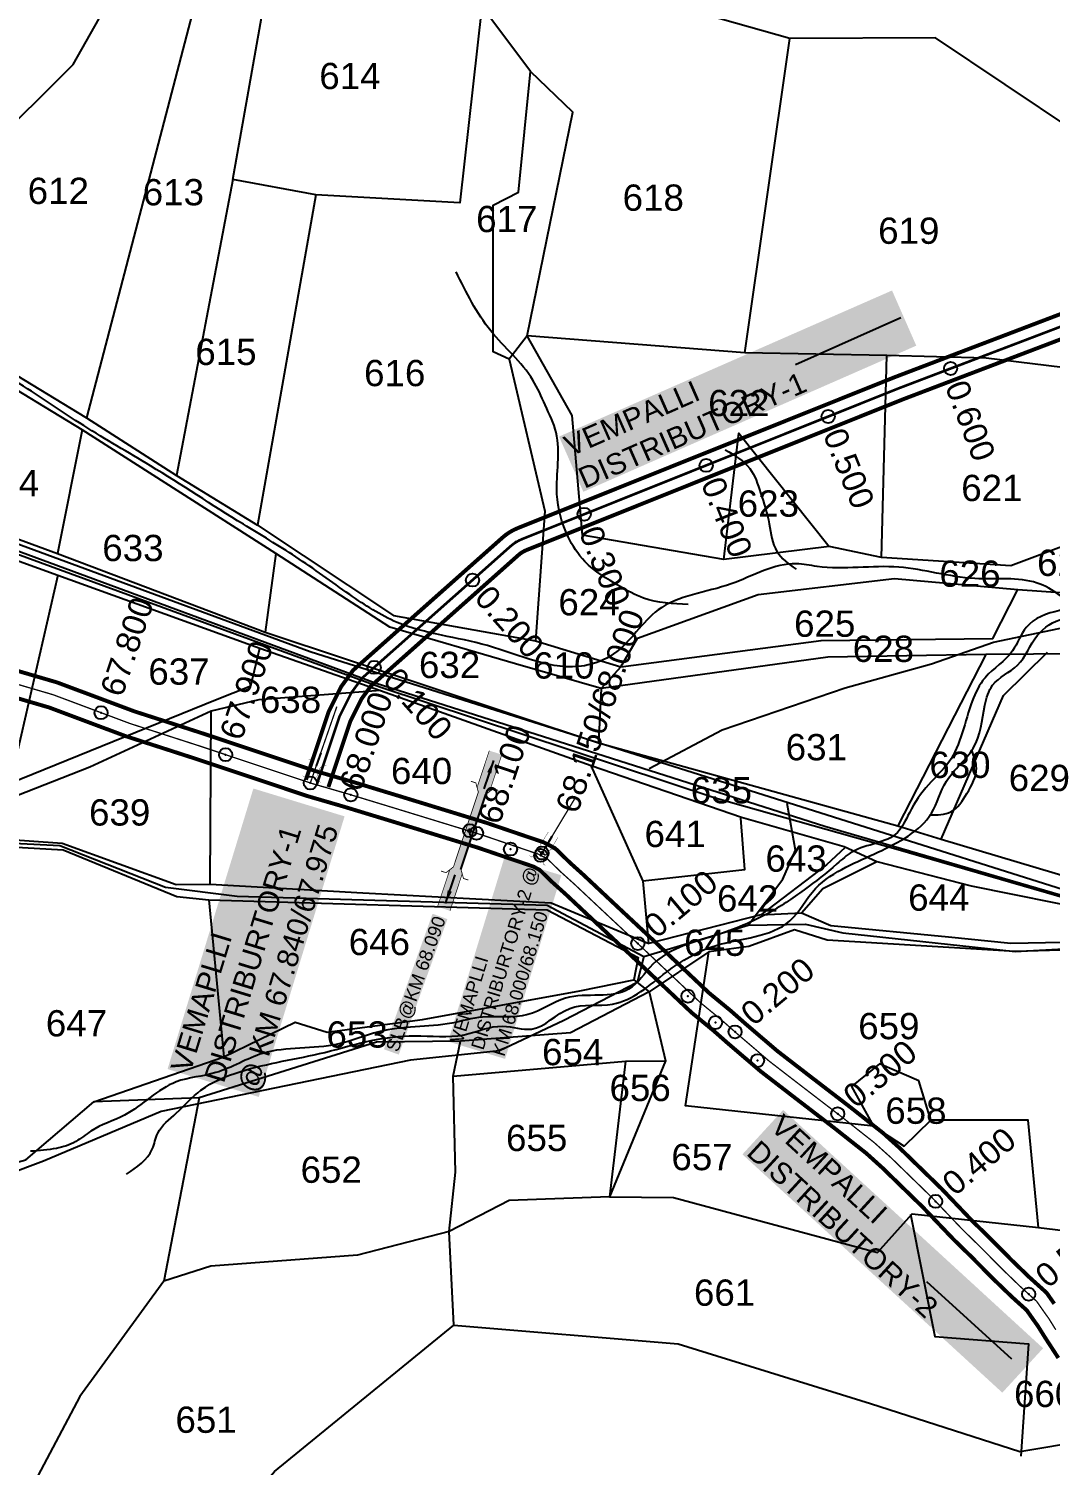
# Model space of a CAD drawing. Header units: inches. Extents: x 215816 to 245985, y 1583903 to 1595496.
# Drawn here: x 222160 to 222937, y 1589748 to 1590841 of the extents above; entities that cross this region are included whole.
import ezdxf
from ezdxf.enums import TextEntityAlignment as Align

# ---------------------------------------------------------------- set-up
doc = ezdxf.new("R2010")
doc.units = ezdxf.units.IN
doc.header["$MEASUREMENT"] = 0
doc.header["$PDMODE"] = 32
doc.header["$PDSIZE"] = 10
doc.linetypes.add('ACAD_ISO02W100', pattern=[15, 12, -3])
doc.linetypes.add('HIDDEN2', pattern=[0.1875, 0.125, -0.0625])
for name, color, linetype in [('BLOCK', 72, 'Continuous'), ('CANAL1', 7, 'Continuous'), ('CSMark', 72, 'Continuous'), ('PAPER SIZE', 5, 'Continuous'), ('PLOT', 7, 'Continuous'), ('PLOTS NO', 7, 'Continuous'), ('ROAD', 1, 'Continuous'), ('STREAM', 4, 'Continuous'), ('STRUCTURE', 5, 'Continuous'), ('text2', 7, 'Continuous')]:
    doc.layers.add(name, color=color, linetype=linetype)
doc.styles.add('FONT1', font='Arial')
doc.styles.get("Standard").update_dxf_attribs({"font": 'arial.ttf'})
doc.dimstyles.get("Standard").update_dxf_attribs({"dimtxt": 0.18, "dimasz": 0.18, "dimexe": 0.18, "dimexo": 0.0625, "dimgap": 0.09, "dimtad": 0, "dimtih": 1, "dimtoh": 1, "dimdec": 4, "dimzin": 0, "dimdsep": 46, "dimtxsty": 'Standard', "dimcen": 0.09, "dimadec": 0, "dimazin": 0, "dimtfac": 1, "dimtdec": 4, "dimtofl": 0, "dimtmove": 0, "dimatfit": 3, "dimfxl": 1, "dimtolj": 1, "dimtzin": 0, "dimarcsym": 0})

# ---------------------------------------------------------------- blocks, each defined once
blk = doc.blocks.new('CIRCLE-BOX')
for p, q in [((-0.5, 0), (0.5, 0)), ((0, 0.5), (0, -0.5))]:
    blk.add_line(p, q)
blk.add_circle((0, 0), 0.2)
blk = doc.blocks.new('SLB')
at = {"layer": 'STRUCTURE'}
h = blk.add_hatch(dxfattribs=at)
h.set_pattern_fill('DOTS', color=6, scale=20, angle=320.3722, style=0)
h.set_pattern_definition([(320.372247934, (-159.4327, -72.9564), (1.2786241598, 0.5641323054), [0, -1.25])])
h.paths.add_polyline_path([(769699.5, 1706871.1), (769699.5, 1706861.1), (769729.1, 1706861.1), (769732.1, 1706863.1), (769792.1, 1706863.1), (769795.1, 1706861.1), (769824.7, 1706861.1), (769824.7, 1706871.1), (769795.1, 1706871.1), (769792.1, 1706869.1), (769732.1, 1706869.1), (769729.1, 1706871.1)])
at = {"layer": 'STRUCTURE', "color": 6, "const_width": 0.628}
for points in [[(769726.1, 1706877.1), (769726.1, 1706873.1), (769732.1, 1706869.1), (769792.1, 1706869.1), (769798.1, 1706873.1), (769798.1, 1706877.1)], [(769726.1, 1706855.1), (769726.1, 1706859.1), (769732.1, 1706863.1), (769792.1, 1706863.1), (769798.1, 1706859.1), (769798.1, 1706855.1)]]:
    blk.add_lwpolyline(points, dxfattribs=at)
at = {"layer": 'STRUCTURE', "color": 6, "linetype": 'ACAD_ISO02W100', "ltscale": 0.5, "const_width": 0.5}
for points in [[(769699.5, 1706871.1), (769729.1, 1706871.1)], [(769795.1, 1706871.1), (769824.7, 1706871.1)], [(769699.5, 1706861.1), (769729.1, 1706861.1)], [(769795.1, 1706861.1), (769824.7, 1706861.1)]]:
    blk.add_lwpolyline(points, dxfattribs=at)
at = {"layer": 'STRUCTURE', "color": 6}
blk.add_lwpolyline([(769732.1, 1706863.1), (769792.1, 1706863.1)], dxfattribs=at)
blk.add_lwpolyline([(769732.1, 1706863.1), (769792.1, 1706863.1)], dxfattribs=at)
at = {"layer": 'STRUCTURE', "color": 0}
blk.add_circle((769762.1, 1706866.1), 1.24, dxfattribs=at)
for points in [[(769703.8, 1706866), (769726.7, 1706866)], [(769818.6, 1706865.8), (769795.7, 1706865.8)]]:
    blk.add_leader(points, dimstyle='Standard', override={"dimasz": 10, "dimgap": 0.09, "dimtad": 0}, dxfattribs=at)
blk = doc.blocks.new('OT')
at = {"layer": 'STRUCTURE', "color": 190}
for points, const_width in [([(769775.2, 1706601.8), (769775.2, 1706597.8), (769769.2, 1706593.8), (769761.8, 1706593.8), (769754.4, 1706593.8), (769748.4, 1706597.8), (769748.4, 1706601.8)], 0.5), ([(769751.4, 1706595.8), (769729.4, 1706595.8)], 0.5), ([(769748.4, 1706573), (769748.4, 1706577), (769754.4, 1706581), (769761.8, 1706581), (769761.8, 1706581), (769761.8, 1706581), (769769.2, 1706581), (769775.2, 1706577), (769775.2, 1706573)], 0.5), ([(769761.8, 1706593.8), (769761.8, 1706581)], 2.5), ([(769751.4, 1706579), (769729.4, 1706579)], 0.5)]:
    blk.add_lwpolyline(points, dxfattribs=dict(at, const_width=const_width))
at = {"layer": 'STRUCTURE', "color": 0}
blk.add_circle((769761.8, 1706587.4), 1.87, dxfattribs=at)
blk.add_leader([(769732.6, 1706587.4), (769753.8, 1706587.4)], dimstyle='Standard', override={"dimasz": 10, "dimgap": 0.09, "dimtad": 0}, dxfattribs=at)

msp = doc.modelspace()

# ---------------------------------------------------------------- linework, layer by layer
at = {"color": 3}
for p in [(222373.77332, 1590267.33575), (222495, 1590231, 57), (222526, 1590217, 58), (222549.06805, 1590212.17867), (222550, 1590214, 59), (222622.89582, 1590145.07074), (222696.855, 1590077.82385), (222774.96196, 1590015.42851), (222849.40608, 1589948.84225), (222920.18109, 1589878.22934)]:
    msp.add_point(p, dxfattribs=at)
at = {"color": 6}
for p in [(222661, 1590105, 61), (222682, 1590085, 62), (222714, 1590056, 63)]:
    msp.add_point(p, dxfattribs=at)
at = {"layer": 'CANAL1', "color": 200, "linetype": 'ByBlock', "ltscale": 40, "const_width": 3}
for points in [[(222370.46185, 1590269.84605), (222387.66411, 1590321.45284), (222397.28327, 1590340.69115), (222406.29359, 1590353.08034), (222520.10775, 1590454.24849, -0.086601944), (222531.51233, 1590461.30156), (222818.72406, 1590576.38297), (223008.54115, 1590648.69424), (223099.74484, 1590665.97494, -0.0772232431), (223111.71368, 1590666.37141), (223181.25781, 1590657.91334), (223225.7073, 1590650.76967, 0.2744292189), (223236.15072, 1590654.8964), (223253.89585, 1590677.8172), (223274.59718, 1590690.46801), (223381.06092, 1590713.78864), (223456.43721, 1590730.53892, -0.1408321229)], [(222387.53815, 1590264.15395), (222404.33589, 1590314.54716), (222412.71673, 1590331.30885), (222419.70641, 1590340.91966), (222532.0663, 1590440.79512, -0.086601944), (222538.20723, 1590444.59293), (222825.27594, 1590559.61703), (223013.45885, 1590631.30576), (223103.09574, 1590648.28959, -0.0772232431), (223109.54051, 1590648.50308), (223178.74219, 1590640.08666), (223222.8511, 1590632.99773, 0.2744292189), (223250.38375, 1590643.87729), (223266.10415, 1590664.1828), (223281.40282, 1590673.53199), (223384.93908, 1590696.21136), (223460.34196, 1590712.96756, -0.1408321229)]]:
    msp.add_lwpolyline(points, format="xyb", dxfattribs=at)
at = {"layer": 'CANAL1', "color": 1, "linetype": 'HIDDEN2', "ltscale": 5, "const_width": 2}
msp.add_lwpolyline([(222379, 1590267), (222396, 1590318), (222405, 1590336), (222413, 1590347), (222526.08703, 1590447.5218, -0.086601944), (222534.85978, 1590452.94724), (222822, 1590568), (223011, 1590640), (223101.42029, 1590657.13227, -0.0772232431), (223110.6271, 1590657.43725), (223180, 1590649), (223224.2792, 1590641.8837, 0.2744292189), (223243.26723, 1590649.38684), (223260, 1590671), (223278, 1590682), (223383, 1590705), (223458.38958, 1590721.75324, -0.1408321229)], format="xyb", dxfattribs=at)
at = {"layer": 'CANAL1', "color": 1, "linetype": 'HIDDEN2', "ltscale": 40, "const_width": 1}
for points in [[(221457.66199, 1590576.42466), (221795.44799, 1590460.01566), (221810.67799, 1590454.50266), (221842.04599, 1590443.83266), (221867.07199, 1590435.04166), (221953.74699, 1590406.60766), (221963.18999, 1590403.33566), (222019.22999, 1590384.74666), (222071.75099, 1590368.49466), (222119.82219, 1590352.46819), (222124.48799, 1590350.91266), (222141.35199, 1590345.27166), (222178.06799, 1590334.51566), (222236.64099, 1590312.57266), (222289.22099, 1590295.58666), (222373.77332, 1590267.33575), (222374.44699, 1590267.11066), (222402.43399, 1590258.96266), (222431.26723, 1590250.17619), (222437.69099, 1590248.21866), (222504.33299, 1590227.76066), (222526.02599, 1590220.35366), (222547.06099, 1590213.20566), (222549.0476, 1590212.18913)], [(222549.0476, 1590212.18913), (222549.06805, 1590212.17867), (222553.94999, 1590209.68066), (222564.49399, 1590199.42666), (222574.53299, 1590190.38166), (222603.69799, 1590162.99266), (222623.48399, 1590144.52166), (222670.36599, 1590100.21866), (222687.08799, 1590086.45266), (222698.14899, 1590076.68066), (222722.73399, 1590055.65566), (222746.16499, 1590037.55966), (222778.67799, 1590012.57266), (222792.25099, 1590001.81866), (222802.80099, 1589993.51166), (222815.53999, 1589982.02066), (222846.70799, 1589951.67366), (222870.02399, 1589927.20566), (222883.27899, 1589914.27466), (222900.26399, 1589897.09266), (222913.78599, 1589884.02566), (222920.96299, 1589877.52066), (222926.22599, 1589872.79566), (222931.44799, 1589865.32066), (222935.41699, 1589859.78266), (222940.80199, 1589851.13666)]]:
    msp.add_lwpolyline(points, dxfattribs=at)
at = {"layer": 'CANAL1', "color": 1, "ltscale": 4, "const_width": 3}
for points in [[(222144.38786, 1590354.62151), (222181.27503, 1590343.81536), (222239.97686, 1590321.8241), (222292.38563, 1590304.89342), (222377.4733, 1590276.46364), (222405.33226, 1590268.35291), (222440.65883, 1590257.58771), (222507.45973, 1590237.08093), (222529.29338, 1590229.62591), (222551.01092, 1590222.24597), (222559.8868, 1590217.70432), (222571.37222, 1590206.53478), (222581.34639, 1590197.5482), (222610.57583, 1590170.09868), (222630.37322, 1590151.61705), (222677.02874, 1590107.52807), (222693.62126, 1590093.86866), (222704.75257, 1590084.03455), (222729.08682, 1590063.22399), (222752.311, 1590045.28771), (222784.87319, 1590020.26291), (222798.49226, 1590009.47241), (222809.2934, 1590000.96766), (222822.42251, 1589989.12477), (222853.86125, 1589958.51416), (222877.18061, 1589934.04264), (222890.36996, 1589921.17568), (222907.3383, 1589904.01053), (222920.66311, 1589891.13409), (222927.70413, 1589884.75234), (222933.80687, 1589879.27343), (222939.65421, 1589870.9033)], [(222138.40214, 1590335.53449), (222174.94697, 1590324.82864), (222233.39114, 1590302.9339), (222286.14237, 1590285.89258), (222371.5067, 1590257.37036), (222399.62174, 1590249.18509), (222434.80917, 1590238.46229), (222501.29227, 1590218.05307), (222522.84462, 1590210.69409), (222543.19708, 1590203.77803), (222548.0992, 1590201.26968), (222557.70178, 1590191.93122), (222567.80561, 1590182.8278), (222596.90617, 1590155.49932), (222616.68078, 1590137.03895), (222663.78926, 1590092.52193), (222680.64074, 1590078.64934), (222691.63143, 1590068.93945), (222716.46718, 1590047.70001), (222740.105, 1590029.44429), (222772.56881, 1590004.49509), (222786.09574, 1589993.77759), (222796.3946, 1589985.66834), (222808.74349, 1589974.52923), (222839.64075, 1589944.44584), (222862.95339, 1589919.98136), (222876.27404, 1589906.98632), (222893.2757, 1589889.78747), (222906.99489, 1589876.52991), (222914.30787, 1589869.90166), (222918.73113, 1589865.93057), (222923.32779, 1589859.3507), (222927.1431, 1589854.02715), (222932.40827, 1589845.57355), (222942.77203, 1589829.63453)]]:
    msp.add_lwpolyline(points, dxfattribs=at)
at = {"layer": 'CSMark', "linetype": 'Continuous'}
for p in [(222860.79143, 1590582.77769), (222767.70707, 1590546.24564), (222674.88134, 1590509.05177), (222582.05561, 1590471.8579), (222497.09491, 1590421.75103), (222422.35398, 1590355.31464)]:
    msp.add_point(p, dxfattribs=at)
at = {"layer": 'PLOT'}
for points in [[(221774.51113, 1590680.69049), (221843.18628, 1590664.49697), (221905.98076, 1590689.04981), (221970.3758, 1590665.09175), (221987.43532, 1590669.24293), (222006.47181, 1590736.75239), (222127.61557, 1590749.06672), (222193.40655, 1590814.14449), (222250.31804, 1590915.36843), (222262.2164, 1590960.84038)], [(222328.77427, 1590962.36471), (222288.21958, 1590869.63416), (222203.54167, 1590545.38878)], [(223039.74176, 1590709.64166), (222955.24767, 1590763.35286), (222849.24741, 1590834.6194), (222738.55073, 1590833.93276), (222581.41662, 1590878.59639), (222504.11184, 1590858.30687), (222487.38657, 1590709.02318), (222377.94717, 1590714.97424), (222314.75729, 1590726.74471), (222353.47971, 1590944.28918)], [(222986.28789, 1590458.6938), (222967.92386, 1590493.10407), (222981.09701, 1590579.29142), (222887.79287, 1590590.64169), (222812.23628, 1590592.6808), (222704.18293, 1590594.71225), (222538.71037, 1590607.59808), (222525.05166, 1590590.02855), (222512.88642, 1590595.61974), (222512.9629, 1590707.12392), (222532.02036, 1590716.99591), (222541.18572, 1590808.83033), (222504.11184, 1590858.30687)], [(222704.18293, 1590594.71225), (222738.55073, 1590833.93276)], [(220463.65308, 1590822.56167), (220794.69937, 1590771.69046), (220843.00966, 1590766.7813), (220908.74046, 1590757.30781), (220947.2879, 1590752.3969), (220956.10672, 1590751.50704), (220973.10127, 1590775.20176), (221077.47883, 1590763.38905), (221286.97386, 1590736.08559), (221369.94745, 1590728.87955), (221475.99311, 1590725.0418), (221603.99051, 1590660.25522), (221779.40968, 1590572.67321), (221847.6671, 1590547.32015), (222117.12388, 1590453.7959), (222426.76591, 1590340.55005), (222681.79154, 1590255.91574), (222819.13988, 1590217.22308), (222951.14311, 1590178.80839), (222973.16414, 1590168.84195)], [(222986.28789, 1590458.6938), (222982.38925, 1590461.01574), (222906.57493, 1590432.49387), (222808.27341, 1590438.95048), (222768.50797, 1590447.24397), (222688.32111, 1590437.48494), (222580.83607, 1590455.84553), (222572.87115, 1590547.02647), (222538.71037, 1590607.59808), (222573.44587, 1590777.89702), (222541.18572, 1590808.83033)], [(221483.30848, 1590731.67172), (221589.94841, 1590680.66953), (221778.90041, 1590584.76537), (221880.98443, 1590549.66328), (222016.71773, 1590502.14856), (222106.82323, 1590469.3489), (222181.54217, 1590441.98427), (222339.33384, 1590382.23424), (222592.88102, 1590297.9782), (222820.75981, 1590234.67066), (222853.53424, 1590224.67029), (222969.21423, 1590190.0191)], [(222314.75729, 1590726.74471), (222271.89822, 1590501.27686)], [(222377.94717, 1590714.97424), (222333.65349, 1590463.60834)], [(222965.72555, 1590367.10647), (222960.23811, 1590365.60332), (222887.58461, 1590365.13522), (222767.4761, 1590363.13267), (222595.0516, 1590339.3404), (222529.92464, 1590358.08926), (222434.29658, 1590385.80054), (222347.59091, 1590442.01637), (222200.15258, 1590536.2069), (222126.619, 1590580.68679), (222045.15449, 1590635.72284), (221970.3758, 1590665.09175)], [(221987.43532, 1590669.24293), (222047.90175, 1590640.88424), (222126.25565, 1590592.30819), (222203.54167, 1590545.38878), (222271.89822, 1590501.27686), (222333.65349, 1590463.60834), (222436.98132, 1590394.81889), (222545.03265, 1590375.62343), (222610.01402, 1590355.83898), (222622.67451, 1590377.50934), (222714.53663, 1590410.88573), (222818.12463, 1590422.90243), (222911.8474, 1590414.60564), (222947.8453, 1590412.12808), (222975.63444, 1590412.94219)], [(222525.05166, 1590590.02855), (222552.07493, 1590474.1826), (222545.03265, 1590375.62343)], [(222808.27341, 1590438.95048), (222812.23628, 1590592.6808)], [(221846.89235, 1590543.1255), (221883.84331, 1590532.13424), (221974.52501, 1590498.4901), (222105.24587, 1590453.03465), (222181.68418, 1590425.49539), (222335.46771, 1590369.94674), (222427.23331, 1590337.68453), (222587.30025, 1590280.57106), (222701.64952, 1590241.22392), (222779.80127, 1590218.95403), (222804.58231, 1590207.65089), (222876.55892, 1590189.06025), (222972.11274, 1590169.81594)], [(222200.15258, 1590536.2069), (222181.54217, 1590441.98427)], [(222688.32111, 1590437.48494), (222699.59649, 1590533.50369), (222768.50797, 1590447.24397)], [(222347.59091, 1590442.01637), (222339.33384, 1590382.23424)], [(222181.68418, 1590425.49539), (222145.45883, 1590267.24451), (222143.44821, 1590254.84004)], [(222610.01402, 1590355.83898), (222762.37829, 1590375.71569), (222892.97845, 1590377.25641), (222911.8474, 1590414.60564)], [(221512.25074, 1590143.68912), (221519.9525, 1590142.0986), (221572.48858, 1590139.57505), (221620.95287, 1590138.30293), (221701.73657, 1590140.33067), (221853.82274, 1590148.83211), (221901.50766, 1590167.70477), (221964.88261, 1590193.82799), (221998.16702, 1590213.38453), (222063.09058, 1590219.57341), (222145.45883, 1590267.24451), (222301.70666, 1590330.55814), (222328.58798, 1590341.31327), (222335.46771, 1590369.94674)], [(222887.58461, 1590365.13522), (222820.75981, 1590234.67066)], [(222853.53424, 1590224.67029), (222901.07509, 1590333.93076), (222934.61566, 1590366.80938)], [(222610.01402, 1590355.83898), (222595.0516, 1590339.3404), (222592.88102, 1590297.9782)], [(222427.23331, 1590337.68453), (222334.70621, 1590330.56908), (222298.33369, 1590321.97453), (222206.10034, 1590279.31896), (222143.44821, 1590254.84004), (222138.41433, 1590224.71987), (222184.94833, 1590221.37722), (222271.78783, 1590190.15764), (222297.68347, 1590190.36532), (222413.78097, 1590183.80555), (222557.03351, 1590176.14891), (222631.31945, 1590145.03071), (222626.87396, 1590192.52202), (222587.30025, 1590280.57106)], [(222297.68347, 1590190.36532), (222298.33369, 1590321.97453)], [(222626.65033, 1590192.84926), (222704.26502, 1590201.57542), (222701.15751, 1590240.5996)], [(222136.72532, 1590219.21215), (222185.78163, 1590216.4771), (222272.29842, 1590180.86842), (222296.69794, 1590178.43969), (222553.83007, 1590170.88188), (222623.23432, 1590134.4517), (222619.77072, 1590117.40997), (222631.43701, 1590108.43184), (222643.9932, 1590055.86843), (222601.40383, 1589952.36441), (222650.0147, 1589951.72034), (222805.14815, 1589909.96556), (222831.65012, 1589939.29406), (222927.65561, 1589928.9219), (222978.42467, 1589922.84097)], [(222780.55063, 1590218.2307), (222766.51826, 1590204.93954), (222716.33747, 1590167.04318), (222631.31945, 1590145.03071)], [(222716.33747, 1590167.04318), (222747.49673, 1590168.56783), (222763.63884, 1590187.01906), (222804.58231, 1590207.65089)], [(222296.69794, 1590178.43969), (222307.89737, 1590058.84682)], [(222747.49673, 1590168.56783), (222769.57738, 1590158.83751), (222859.16329, 1590150.10202), (222906.56588, 1590145.39913), (222972.62111, 1590146.59491)], [(222970.93623, 1590140.704), (222909.97504, 1590138.92676), (222767.02858, 1590147.74179), (222742.10677, 1590155.5917), (222707.28781, 1590142.75759), (222676.84491, 1590138.8654), (222631.43701, 1590108.43184), (222571.56779, 1590077.07656), (222487.89086, 1590070.72528), (222424.15374, 1590070.02268), (222289.23679, 1590027.55024), (222209.07527, 1590024.55644)], [(222802.23348, 1590006.06931), (222659.13528, 1590021.54531), (222676.84491, 1590138.8654)], [(221769.63667, 1589914.9952), (221858.57393, 1589948.38162), (221858.82096, 1589953.97813), (221899.4602, 1589970.3149), (221956.63945, 1589966.78596), (221942.95255, 1589839.8555), (222011.35464, 1589886.62088), (222084.35916, 1589930.34494), (222085.29594, 1589960.93268), (222157.41521, 1589980.579), (222209.07527, 1590024.55644), (222307.89737, 1590058.84682), (222362.18947, 1590085.28814), (222386.57315, 1590077.55003), (222459.08257, 1590087.31429), (222578.70547, 1590109.09176), (222619.77072, 1590117.40997)], [(222482.88691, 1589854.56437), (222479.41582, 1589925.99573), (222484.11326, 1589971.14116), (222482.43689, 1590044.06697), (222487.89086, 1590070.72528)], [(222613.43632, 1590055.63774), (222601.40383, 1589952.36441), (222524.97388, 1589949.41973), (222479.41582, 1589925.99573), (222409.73271, 1589907.7739), (222298.066, 1589899.4045), (222262.4666, 1589888.17748)], [(222482.43689, 1590044.06697), (222613.43632, 1590055.63774), (222643.9932, 1590055.86843)], [(222927.65561, 1589928.9219), (222919.69589, 1590010.6802), (222845.80223, 1590010.54975), (222836.53324, 1590040.55716), (222806.77667, 1590053.48851), (222785.33944, 1590036.37004), (222802.23348, 1590006.06931), (222825.42753, 1589990.94362), (222845.80223, 1590010.54975)], [(222289.23679, 1590027.55024), (222262.4666, 1589888.17748), (222198.34929, 1589800.34617), (222113.5543, 1589640.09879)], [(222830.20225, 1589938.99411), (222848.83908, 1589845.91237), (222919.96208, 1589840.45807), (222914.15154, 1589754.76622)], [(221871.32197, 1589602.09288), (221993.53757, 1589643.38382), (222062.77466, 1589688.00147), (222113.5543, 1589640.09879), (222216.43873, 1589590.81536), (222346.55414, 1589743.31273), (222482.88691, 1589854.56437), (222653.51697, 1589840.3943), (222799.79128, 1589794.97853), (222913.44725, 1589758.4304), (222963.45372, 1589766.75383)]]:
    msp.add_lwpolyline(points, dxfattribs=at)
at = {"layer": 'ROAD'}
for points in [[(222970.6864, 1590178.3123), (222373.5778, 1590367.20935), (222011.43076, 1590500.53724), (221780.64498, 1590582.4987), (221587.70582, 1590675.81742), (221484.12062, 1590725.15306)], [(222958.44654, 1590177.90549), (222765.11225, 1590234.21168), (222423.91339, 1590343.11146), (222130.59149, 1590451.35825)], [(222631.52191, 1590278.27113), (222687.05733, 1590307.7808), (222780.51493, 1590339.76717), (222846.3568, 1590357.98483), (222893.45072, 1590374.58192), (222982.02347, 1590393.03105)], [(221443.9936, 1590162.67858), (221543.79643, 1590134.11394), (221677.72014, 1590135.53127), (221835.45967, 1590141.01538), (221849.47477, 1590141.64115), (221966.35422, 1590189.44409), (222000.87499, 1590212.5262), (222091.22135, 1590223.14606), (222133.24964, 1590222.33947), (222183.33157, 1590219.61157), (222263.63859, 1590188.05434), (222318.17106, 1590181.21539), (222553.92057, 1590174.33467), (222627.48422, 1590135.15493), (222706.77444, 1590159.19524), (222733.30844, 1590194.0586), (222742.82312, 1590216.2037), (222736.59267, 1590251.80056)], [(222706.77444, 1590159.19524), (222750.46551, 1590159.9258), (222778.95007, 1590153.34168), (222909.97504, 1590138.92676), (222979.71992, 1590142.78217)], [(222627.48422, 1590135.15493), (222622.28995, 1590115.47122), (222566.67457, 1590086.58881), (222517.61969, 1590063.37145), (222449.91871, 1590056.43783), (222260.36144, 1590017.17677), (222170.91942, 1589979.37667), (222113.16075, 1589957.97714), (222076.40852, 1589948.27018), (222009.99481, 1589880.456), (221950.91485, 1589827.77817), (221893.88183, 1589781.83765), (221846.33609, 1589745.56437), (221745.14159, 1589696.04218), (221701.57198, 1589671.79054), (221571.6551, 1589590.07022), (221536.60849, 1589559.15503)]]:
    msp.add_lwpolyline(points, dxfattribs=at)
at = {"layer": 'STREAM'}
for points in [[(222959.62426, 1590397.54059), (222926.61845, 1590419.53064), (222879.19457, 1590422.89821), (222821.46807, 1590431.59551), (222759.22448, 1590432.16832), (222743.5044, 1590434.18124), (222693.86501, 1590418.86173), (222638.32803, 1590399.01275), (222604.44534, 1590365.50389), (222582.27403, 1590356.59112), (222508.56461, 1590371.88514), (222439.76377, 1590389.53443), (222403.74127, 1590410.78032), (222362.67938, 1590439.50673), (222322.84134, 1590464.23896), (222252.18188, 1590508.74171), (222201.40524, 1590539.38473), (222152.40059, 1590571.32576), (222110.38299, 1590595.47716), (222081.8015, 1590614.00807), (222048.65986, 1590639.03927), (222021.71682, 1590648.19689), (221979.7696, 1590665.52156), (221943.54568, 1590677.61675), (221891.52892, 1590699.19728), (221855.71801, 1590708.8731), (221811.18297, 1590709.0177), (221731.33717, 1590721.29823), (221695.72998, 1590726.41231), (221645.59945, 1590735.7535), (221617.03943, 1590746.97199), (221568.02969, 1590754.3786), (221519.66323, 1590772.02611), (221463.98934, 1590803.05992), (221443.57412, 1590809.46174), (221407.88772, 1590802.68805), (221384.77043, 1590787.63857), (221378.63866, 1590767.86246), (221367.67521, 1590760.66901), (221320.02477, 1590773.80922), (221289.36689, 1590791.0285), (221241.17469, 1590818.43495), (221198.57796, 1590836.64479), (221163.18234, 1590830.1888), (221136.99745, 1590836.02831), (221122.83291, 1590878.50736), (221114.75143, 1590909.22837), (221113.63797, 1590934.166), (221100.09913, 1590957.32996), (221104.41081, 1591004.04048), (221087.45355, 1591042.28801), (221072.77862, 1591063.57288), (221068.54214, 1591076.48686), (221060.93592, 1591096.56374), (221032.44678, 1591118.01441), (221028.71609, 1591140.09268), (221009.28302, 1591179.14382), (220999.99942, 1591223.37697), (221011.90427, 1591264.13208), (221032.0275, 1591305.25414), (221044.67124, 1591336.29108), (221054.97727, 1591351.37799), (221091.84041, 1591360.60997), (221110.50684, 1591414.30149), (221151.33283, 1591421.50805), (221259.16421, 1591413.99667), (221325.04854, 1591386.59395), (221385.02268, 1591359.90617), (221428.11684, 1591316.31364), (221479.84908, 1591265.76541), (221530.28188, 1591255.29212), (221601.47113, 1591273.64294), (221635.67087, 1591275.65937), (221697.60183, 1591256.17929), (221770.50125, 1591247.19858), (221854.99022, 1591252.92869), (221909.50486, 1591260.74646), (221969.12637, 1591263.89797), (222027.30311, 1591266.49555), (222081.52514, 1591269.8954), (222120.87174, 1591288.29271), (222193.91921, 1591335.82164), (222256.96832, 1591371.91779), (222330.34932, 1591407.00695), (222422.14967, 1591413.55295), (222475.52482, 1591413.97843), (222520.28367, 1591420.87117), (222558.38177, 1591434.31848), (222582.8348, 1591446.17768), (222598.23907, 1591452.24917), (222653.80635, 1591452.87543), (222692.3406, 1591456.55367), (222719.01091, 1591462.63877), (222747.07333, 1591459.4869), (222774.83043, 1591463.17338), (222807.778, 1591482.26385)], [(222661.29987, 1590403.12874), (222627.20721, 1590408.07633), (222608.86728, 1590417.21103), (222582.62696, 1590435.94655), (222569.8311, 1590454.78468), (222561.40769, 1590487.25536), (222560.81445, 1590534.01064), (222552.40398, 1590555.03531), (222543.08799, 1590574.02881), (222511.03371, 1590611.41652), (222484.61223, 1590656.52092)], [(222689.41764, 1590520.84096), (222707.97937, 1590506.73939), (222716.27891, 1590488.19818), (222722.81178, 1590464.6013), (222728.73663, 1590443.46567), (222743.27699, 1590430.17989)], [(222973.51328, 1590400.77431), (222943.73843, 1590398.52359), (222918.30485, 1590385.77995), (222907.85787, 1590367.8093), (222886.9985, 1590347.42549), (222877.27949, 1590329.6716), (222859.4142, 1590283.27695), (222843.95688, 1590266.00387), (222829.41637, 1590244.71812), (222820.31863, 1590229.57155), (222786.1164, 1590214.96235), (222774.31095, 1590205.70383), (222749.37339, 1590185.98066), (222721.41719, 1590167.78101), (222678.08231, 1590150.07169), (222634.38002, 1590129.32643), (222615.86777, 1590110.25866), (222593.65413, 1590105.74949), (222567.93658, 1590103.49569), (222539.17371, 1590090.9719), (222504.77301, 1590089.06741), (222481.37077, 1590084.52167), (222425.86702, 1590077.97257), (222394.57192, 1590068.46804), (222337.71387, 1590061.50723), (222301.8552, 1590046.82407), (222271.74169, 1590039.76762), (222232.45213, 1590014.52326), (222206.80983, 1590002.32307), (222195.35913, 1589994.4416), (222180.65649, 1589989.17877), (222161.02072, 1589987.01226)], [(222233.91157, 1589969.44606), (222253.52815, 1589988.56313), (222257.77972, 1590000.72951), (222271.84675, 1590016.09797), (222290.61697, 1590033.51897), (222320.23444, 1590047.55494), (222384.71436, 1590062.28041), (222420.09137, 1590071.23017), (222453.12164, 1590074.91602), (222490.7086, 1590075.67299), (222520.20619, 1590082.18711), (222542.06351, 1590080.03072), (222571.05495, 1590095.69704), (222603.73349, 1590098.99866), (222644.69494, 1590123.30664), (222681.69846, 1590143.47878), (222738.57494, 1590162.41696), (222758.12924, 1590187.05887), (222781.19825, 1590203.19778), (222805.4466, 1590214.67488), (222846.1699, 1590244.3156), (222857.62608, 1590268.59595), (222878.09101, 1590293.92159), (222886.96089, 1590326.56217), (222892.73752, 1590341.74472), (222911.63878, 1590356.92044), (222926.84979, 1590379.71016), (222946.56966, 1590392.38295), (222975.18755, 1590391.63392)], [(222844.78365, 1590242.97831), (222861.0901, 1590245.36467), (222873.1901, 1590259.35551), (222880.45074, 1590278.47367), (222877.09886, 1590291.59033)]]:
    msp.add_spline(points, degree=3, dxfattribs=at)
at = {"layer": 'text2', "linetype": 'Continuous'}
msp.add_lwpolyline([(222379, 1590267), (222396, 1590318), (222405, 1590336), (222413, 1590347), (222530, 1590451), (222822, 1590568), (223011, 1590640), (223106, 1590658), (223180, 1590649), (223236, 1590640), (223260, 1590671), (223278, 1590682), (223383, 1590705), (223464, 1590723)], dxfattribs=at)
at = {"layer": 'text2', "color": 3, "linetype": 'Continuous', "const_width": 1}
msp.add_lwpolyline([(222373.77332, 1590267.33575), (222393.91218, 1590325.38615)], dxfattribs=at)
at = {"layer": 'text2', "color": 3, "linetype": 'Continuous', "const_width": 1, "elevation": 59}
msp.add_lwpolyline([(222550, 1590214), (222575.83806, 1590256.93736)], dxfattribs=at)
at = {"layer": 'text2', "color": 3, "linetype": 'Continuous'}
for p in [(222214.62697, 1590320.81969), (222309.36274, 1590288.85683), (222404.56708, 1590258.31263), (222500.18484, 1590229.03407)]:
    msp.add_point(p, dxfattribs=at)

# ---------------------------------------------------------------- block references
at = {"layer": 'BLOCK'}
for p in [(222822, 1590568, 90.714), (222530, 1590451, 90.612), (222413, 1590347, 90.719), (222405, 1590336, 90.607), (222396, 1590318, 90.73), (222379, 1590267, 90.715)]:
    msp.add_blockref('CIRCLE-BOX', p, dxfattribs=at)
at = {"layer": 'STRUCTURE', "color": 0, "xscale": 0.5, "yscale": 0.5, "zscale": 0.5}
for p, rotation in [((-453469.28293, 2237945.71804), 250.4975320816553), ((-307267.78711, 2361924.15323, 59), 238.7494636859774)]:
    msp.add_blockref('OT', p, dxfattribs=dict(at, rotation=rotation))
at = {"layer": 'STRUCTURE', "color": 0, "rotation": 71.64104179554138}
msp.add_blockref('SLB', (1600033.38241, 322037.99655, 57), dxfattribs=at)

# ---------------------------------------------------------------- texts
at = {"layer": 'CSMark', "color": 1, "linetype": 'Continuous', "style": 'FONT1'}
for s, rotation, p in [('0.600', 290.85445816, (222864.70738, 1590572.49832)), ('0.500', 291.8352324, (222771.7984, 1590536.03481)), ('0.400', 291.8352324, (222678.97267, 1590498.84094)), ('0.300', 291.83523237, (222586.14694, 1590461.64707)), ('0.200', 311.63353972, (222504.40291, 1590413.52953)), ('0.100', 311.63353972, (222434.81887, 1590350.95848)), ('0.100', 40.0235586, (222631.39066, 1590155.21196)), ('0.200', 40.0235586, (222705.09949, 1590088.52489)), ('0.300', 40.0235586, (222782.95719, 1590025.80295)), ('0.400', 40.0235586, (222858.28695, 1589959.17249)), ('0.500', 40.0235586, (222929.03106, 1589888.90264))]:
    msp.add_text(s, height=18, rotation=rotation, dxfattribs=at).set_placement(p, align=Align.MIDDLE_LEFT)
at = {"layer": 'CSMark', "color": 1}
for s, p in [('67.800', (222222.06221, 1590334.67805, 49)), ('68.150/68.000', (222568.45051, 1590245.9405, 49)), ('67.900', (222312.88955, 1590301.51725, 49)), ('68.000', (222403.82483, 1590262.63, 49)), ('68.100', (222509.10452, 1590237.52372, 49))]:
    msp.add_text(s, height=18, rotation=71.46285496, dxfattribs=at).set_placement(p, align=Align.MIDDLE_LEFT)
at = {"layer": 'PLOTS NO'}
for s, p in [('614', (222403.89432, 1590805.46848)), ('612', (222182.10355, 1590718.04736)), ('613', (222269.60581, 1590717.02133)), ('618', (222634.62276, 1590712.86617)), ('617', (222523.20658, 1590696.61609)), ('619', (222828.99619, 1590687.71877)), ('615', (222309.59194, 1590595.48227)), ('616', (222437.96963, 1590579.36827)), ('622', (222699.70686, 1590556.54424)), ('634', (222144.23541, 1590495.52352)), ('621', (222892.18726, 1590491.89999)), ('623', (222722.1662, 1590480.02883)), ('633', (222238.83172, 1590446.18919)), ('627', (222949.90438, 1590434.90361)), ('626', (222875.51174, 1590426.64901)), ('624', (222585.76079, 1590404.92698)), ('625', (222765.06904, 1590388.59635)), ('628', (222809.65235, 1590369.44566)), ('632', (222479.70309, 1590357.18826)), ('610', (222566.57005, 1590356.789)), ('637', (222273.88222, 1590352.13102)), ('638', (222358.73273, 1590330.62362)), ('631', (222758.68722, 1590294.58485)), ('630', (222867.90288, 1590281.13881)), ('640', (222458.43049, 1590276.45556)), ('629', (222928.29882, 1590271.15068)), ('635', (222686.46244, 1590261.80959)), ('639', (222228.7764, 1590244.89757)), ('641', (222651.27321, 1590228.5264)), ('643', (222743.28065, 1590209.79723)), ('642', (222706.42035, 1590179.45491)), ('644', (222851.81077, 1590180.11224)), ('646', (222426.28852, 1590146.28824)), ('645', (222681.36966, 1590145.71322)), ('647', (222195.89865, 1590084.39915)), ('659', (222813.83424, 1590082.2816)), ('653', (222409.3342, 1590075.87974)), ('654', (222573.35926, 1590062.49646)), ('656', (222624.6544, 1590035.18891)), ('658', (222834.39489, 1590017.87386)), ('655', (222545.94958, 1589997.14392)), ('657', (222671.70913, 1589982.57794)), ('652', (222389.66283, 1589972.95456)), ('661', (222688.88772, 1589879.38367)), ('660', (222932.36243, 1589802.30697)), ('651', (222294.48119, 1589782.66101))]:
    msp.add_text(s, height=20, dxfattribs=at).set_placement(p, align=Align.MIDDLE_CENTER)
at = {"layer": 'STRUCTURE', "color": 5, "char_height": 16, "attachment_point": 1, "style": 'FONT1', "bg_fill": 1, "box_fill_scale": 1.1, "bg_fill_color": 7, "bg_fill_true_color": 16777215, "bg_fill_transparency": 0}
for s, insert, width, rotation in [('{\\C1;VEMPALLI DISTRIBUTORY-1}', (222565.10377, 1590530.17401), 273.396588, 23.70602107), ('{\\C1;VEMPALLI DISTRIBUTORY-2}', (222733.56116, 1590016.16659), 265.100368, 317.46189254)]:
    msp.add_mtext(s, dxfattribs=dict(at, insert=insert, width=width, rotation=rotation))
at = {"layer": 'STRUCTURE', "color": 5, "attachment_point": 1, "bg_fill": 1, "box_fill_scale": 1.1, "bg_fill_color": 7, "bg_fill_true_color": 16777215, "bg_fill_transparency": 0}
for s, insert, char_height, width, rotation in [('VEMAPLLI DISTRIBURTORY-1 @ KM 67.840/67.975', (222267.18879, 1590050.61046), 16, 220.1107996, 73.00656684), ('VEMAPLLI DISTRIBURTORY-2 @ KM 68.000/68.150', (222479.84529, 1590071.19663), 10, 144.1723056, 73.00656684), ('SLB@KM 68.090', (222431.02324, 1590065.22041), 10, 107.5829468, 70.2566922)]:
    msp.add_mtext(s, dxfattribs=dict(at, insert=insert, char_height=char_height, width=width, rotation=rotation))

# ---------------------------------------------------------------- leaders
at = {"layer": 'PAPER SIZE', "color": 1}
for points in [[(222822.94736, 1590621.30401), (222742.88201, 1590585.72416)], [(222907.43674, 1589828.76824), (222842.618, 1589887.71666)]]:
    msp.add_leader(points, dimstyle='Standard', override={"dimasz": 40, "dimgap": 0.09, "dimtad": 0, "dimtfill": 2, "dimtfillclr": 5}, dxfattribs=at)

doc.saveas('drawing.dxf')
